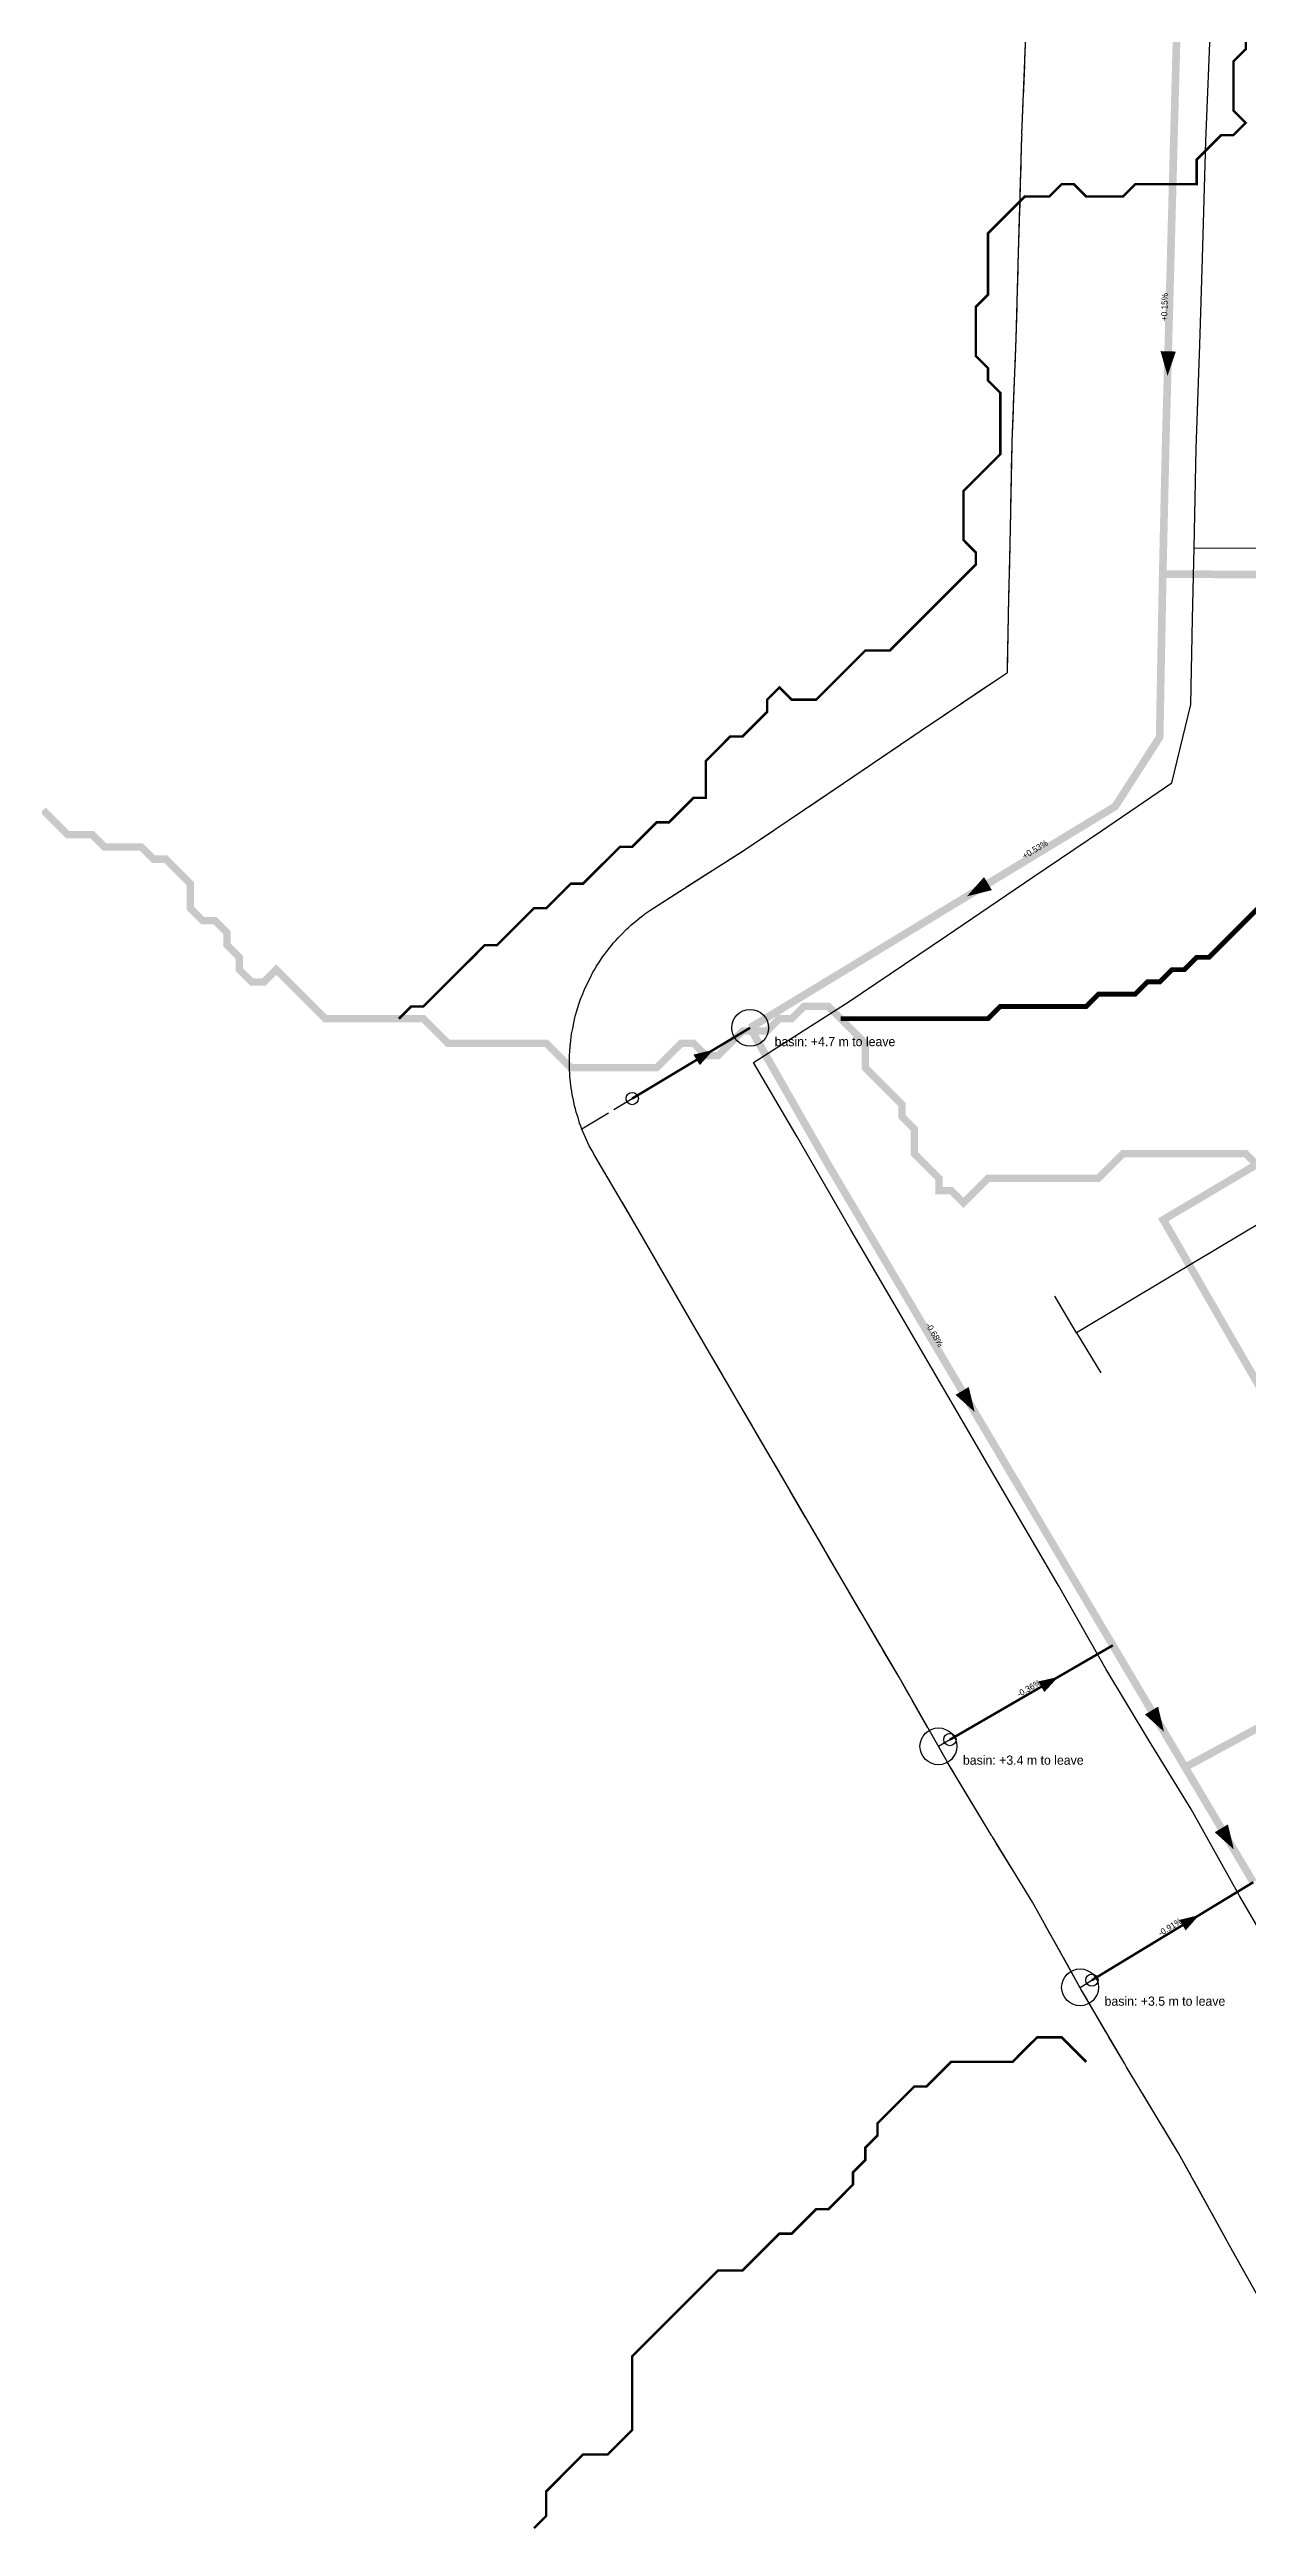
# Model space of a CAD drawing. Header units: metres. Extents: x 440276 to 476894, y 2561381 to 2578972.
# Drawn here: x 444668 to 445059, y 2566353 to 2567161 of the extents above; entities that cross this region are included whole.
import ezdxf
from ezdxf.enums import TextEntityAlignment as Align

# ---------------------------------------------------------------- set-up
doc = ezdxf.new("R2010")
doc.units = ezdxf.units.M
doc.header["$LTSCALE"] = 8
doc.linetypes.add('DASHDOT', pattern=[3.556, 2.54, -0.508, 0, -0.508])
doc.linetypes.add('DASHED', pattern=[1.524, 1.27, -0.254])
for name, color, linetype in [('A_ARROWS', 7, 'Continuous'), ('A_BASINS', 1, 'Continuous'), ('A_BUILT_2006', 252, 'Continuous'), ('A_CATCHMENTS', 7, 'Continuous'), ('A_ENVELOPE', 3, 'Continuous'), ('A_GRADIENT', 8, 'Continuous'), ('A_HEAD_GAP', 8, 'Continuous'), ('A_HEADS', 8, 'Continuous'), ('A_LATERAL', 7, 'Continuous'), ('A_STREAMS', 5, 'Continuous'), ('A_SUBMAIN', 7, 'Continuous')]:
    doc.layers.add(name, color=color, linetype=linetype)

msp = doc.modelspace()

# ---------------------------------------------------------------- linework, layer by layer
at = {"layer": 'A_ARROWS', "color": 2}
for points in [[(445032.34, 2567054.61), (445030.06, 2567062.68), (445035.05, 2567062.54)], [(444966.95, 2566884.91), (444972.5, 2566891.2), (444975.09, 2566886.92)], [(444884.28, 2566834.86), (444879.82, 2566829.85), (444877.77, 2566833.28)], [(444969.46, 2566716.74), (444963.23, 2566722.35), (444967.54, 2566724.9)], [(444996.72, 2566630.36), (444992.18, 2566625.42), (444990.18, 2566628.89)], [(445031.2, 2566612.5), (445024.97, 2566618.11), (445029.27, 2566620.66)], [(445053.97, 2566574.11), (445047.74, 2566579.71), (445052.04, 2566582.26)], [(445042.68, 2566552.72), (445038.25, 2566547.69), (445036.17, 2566551.11)]]:
    msp.add_solid(points, dxfattribs=at)
at = {"layer": 'A_BASINS', "color": 1}
for centre in [(444896.23, 2566842.03), (444957.63, 2566607.73), (445003.82, 2566529.14)]:
    msp.add_circle(centre, 6, dxfattribs=at)
at = {"layer": 'A_BUILT_2006', "color": 252}
for points in [[(445044.85, 2567131.12), (445046.44, 2567171.15)], [(445043.77, 2567093), (445044.85, 2567131.12)], [(445042.93, 2567064.74), (445043.77, 2567093)], [(445041.65, 2567030.93), (445042.93, 2567064.74)], [(445041.05, 2566998.57), (445041.65, 2567030.93)], [(445040.47, 2566975.44), (445041.05, 2566998.57)], [(445041.05, 2566998.57), (445080.32, 2566998.47)], [(445039.91, 2566947.47), (445040.47, 2566975.44)], [(445033.75, 2566921.9), (445039.91, 2566947.47)], [(445010.85, 2566906.27), (445033.75, 2566921.9)], [(444988.44, 2566891.17), (445010.85, 2566906.27)], [(444960.32, 2566872.07), (444988.44, 2566891.17)], [(444928.18, 2566850.42), (444960.32, 2566872.07)], [(444897.3, 2566830.73), (444928.18, 2566850.42)], [(444911.57, 2566806.48), (444897.3, 2566830.73)], [(444929.08, 2566776.17), (444911.57, 2566806.48)], [(444945.04, 2566748.82), (444929.08, 2566776.17)], [(445063.74, 2566779.05), (445033.56, 2566761.01)], [(445033.56, 2566761.01), (445002.68, 2566742.55)], [(445002.68, 2566742.55), (444995.62, 2566754.52)], [(444961, 2566721.48), (444945.04, 2566748.82)], [(445002.68, 2566742.55), (445010.62, 2566729.52)], [(444978.45, 2566691.58), (444961, 2566721.48)], [(444996.75, 2566660.22), (444978.45, 2566691.58)], [(445012.28, 2566633.03), (444996.75, 2566660.22)], [(445026.39, 2566609.57), (445012.28, 2566633.03)], [(445040.07, 2566587.22), (445026.39, 2566609.57)], [(445055.84, 2566559), (445040.07, 2566587.22)], [(445070.2, 2566534.39), (445055.84, 2566559)]]:
    msp.add_lwpolyline(points, dxfattribs=at)
at = {"layer": 'A_CATCHMENTS', "color": 2, "linetype": 'DASHED'}
msp.add_lwpolyline([(445070, 2566413.81), (445051.99, 2566445.96), (445051.9, 2566446.16), (445051.78, 2566446.34), (445035.97, 2566475.05), (445018.86, 2566503.34), (445018.64, 2566503.75), (445018.38, 2566504.15), (445004.02, 2566528.75), (445003.76, 2566529.25), (445003.46, 2566529.73), (444988.28, 2566556.91), (444975.22, 2566578.25), (444975.1, 2566578.45), (444974.98, 2566578.64), (444960.87, 2566602.1), (444960.54, 2566602.7), (444960.17, 2566603.28), (444944.79, 2566630.23), (444926.63, 2566661.33), (444909.18, 2566691.24), (444909.18, 2566691.24), (444909.18, 2566691.24), (444893.22, 2566718.58), (444893.22, 2566718.58), (444893.22, 2566718.58), (444877.26, 2566745.92), (444877.19, 2566746.05), (444877.12, 2566746.16), (444859.73, 2566776.26), (444845.59, 2566800.29), (444844.72, 2566801.95), (444843.79, 2566803.58), (444843.36, 2566804.56), (444842.86, 2566805.51), (444842.15, 2566807.24), (444841.39, 2566808.95), (444841.05, 2566809.97), (444840.65, 2566810.97), (444840.12, 2566812.76), (444839.53, 2566814.54), (444839.29, 2566815.58), (444838.98, 2566816.62), (444838.63, 2566818.45), (444838.22, 2566820.28), (444838.08, 2566821.34), (444837.88, 2566822.4), (444837.71, 2566824.26), (444837.48, 2566826.12), (444837.45, 2566827.19), (444837.35, 2566828.26), (444837.37, 2566830.13), (444837.31, 2566832), (444837.39, 2566833.08), (444837.4, 2566834.15), (444837.6, 2566836.01), (444837.73, 2566837.88), (444837.91, 2566838.94), (444838.02, 2566840.01), (444838.4, 2566841.84), (444838.72, 2566843.68), (444839, 2566844.72), (444839.22, 2566845.77), (444839.77, 2566847.56), (444840.27, 2566849.36), (444840.65, 2566850.37), (444840.97, 2566851.39), (444841.7, 2566853.12), (444842.37, 2566854.86), (444842.85, 2566855.82), (444843.27, 2566856.81), (444844.16, 2566858.46), (444845, 2566860.13), (444845.57, 2566861.04), (444846.09, 2566861.98), (444847.14, 2566863.53), (444848.13, 2566865.12), (444848.79, 2566865.97), (444849.4, 2566866.85), (444850.59, 2566868.29), (444851.74, 2566869.77), (444852.48, 2566870.55), (444853.17, 2566871.38), (444854.5, 2566872.69), (444855.79, 2566874.05), (444856.6, 2566874.75), (444857.36, 2566875.51), (444858.82, 2566876.68), (444860.23, 2566877.91), (444861.11, 2566878.53), (444861.95, 2566879.2), (444863.51, 2566880.23), (444865.04, 2566881.31), (444895.29, 2566900.61), (444926.7, 2566921.76), (444954.71, 2566940.8), (444954.82, 2566940.87), (444954.92, 2566940.94), (444977.18, 2566955.93), (444980.11, 2566957.93), (444980.48, 2566976.64), (444980.49, 2566976.79), (444980.49, 2566976.95), (444981.07, 2566999.88), (444981.66, 2567032.04), (444981.7, 2567032.62), (444981.69, 2567033.2), (444982.97, 2567066.76), (444983.79, 2567094.74), (444984.87, 2567132.82), (444984.9, 2567133.16), (444984.89, 2567133.5), (444986.33, 2567169.59)], dxfattribs=at)
at = {"layer": 'A_ENVELOPE', "color": 3}
msp.add_lwpolyline([(445070, 2566413.81), (445051.99, 2566445.96), (445051.9, 2566446.16), (445051.78, 2566446.34), (445035.97, 2566475.05), (445018.86, 2566503.34), (445018.64, 2566503.75), (445018.38, 2566504.15), (445004.02, 2566528.75), (445003.76, 2566529.25), (445003.46, 2566529.73), (444988.28, 2566556.91), (444975.22, 2566578.25), (444975.1, 2566578.45), (444974.98, 2566578.64), (444960.87, 2566602.1), (444960.54, 2566602.7), (444960.17, 2566603.28), (444944.79, 2566630.23), (444926.63, 2566661.33), (444909.18, 2566691.24), (444909.18, 2566691.24), (444909.18, 2566691.24), (444893.22, 2566718.58), (444893.22, 2566718.58), (444893.22, 2566718.58), (444877.26, 2566745.92), (444877.19, 2566746.05), (444877.12, 2566746.16), (444859.73, 2566776.26), (444845.59, 2566800.29), (444844.72, 2566801.95), (444843.79, 2566803.58), (444843.36, 2566804.56), (444842.86, 2566805.51), (444842.15, 2566807.24), (444841.39, 2566808.95), (444841.05, 2566809.97), (444840.65, 2566810.97), (444840.12, 2566812.76), (444839.53, 2566814.54), (444839.29, 2566815.58), (444838.98, 2566816.62), (444838.63, 2566818.45), (444838.22, 2566820.28), (444838.08, 2566821.34), (444837.88, 2566822.4), (444837.71, 2566824.26), (444837.48, 2566826.12), (444837.45, 2566827.19), (444837.35, 2566828.26), (444837.37, 2566830.13), (444837.31, 2566832), (444837.39, 2566833.08), (444837.4, 2566834.15), (444837.6, 2566836.01), (444837.73, 2566837.88), (444837.91, 2566838.94), (444838.02, 2566840.01), (444838.4, 2566841.84), (444838.72, 2566843.68), (444839, 2566844.72), (444839.22, 2566845.77), (444839.77, 2566847.56), (444840.27, 2566849.36), (444840.65, 2566850.37), (444840.97, 2566851.39), (444841.7, 2566853.12), (444842.37, 2566854.86), (444842.85, 2566855.82), (444843.27, 2566856.81), (444844.16, 2566858.46), (444845, 2566860.13), (444845.57, 2566861.04), (444846.09, 2566861.98), (444847.14, 2566863.53), (444848.13, 2566865.12), (444848.79, 2566865.97), (444849.4, 2566866.85), (444850.59, 2566868.29), (444851.74, 2566869.77), (444852.48, 2566870.55), (444853.17, 2566871.38), (444854.5, 2566872.69), (444855.79, 2566874.05), (444856.6, 2566874.75), (444857.36, 2566875.51), (444858.82, 2566876.68), (444860.23, 2566877.91), (444861.11, 2566878.53), (444861.95, 2566879.2), (444863.51, 2566880.23), (444865.04, 2566881.31), (444895.29, 2566900.61), (444926.7, 2566921.76), (444954.71, 2566940.8), (444954.82, 2566940.87), (444954.92, 2566940.94), (444977.18, 2566955.93), (444980.11, 2566957.93), (444980.48, 2566976.64), (444980.49, 2566976.79), (444980.49, 2566976.95), (444981.07, 2566999.88), (444981.66, 2567032.04), (444981.7, 2567032.62), (444981.69, 2567033.2), (444982.97, 2567066.76), (444983.79, 2567094.74), (444984.87, 2567132.82), (444984.9, 2567133.16), (444984.89, 2567133.5), (444986.48, 2567173.36)], dxfattribs=at)
at = {"layer": 'A_HEAD_GAP', "color": 8, "linetype": 'DASHED'}
for points in [[(444841.34, 2566809.09), (444857.79, 2566818.96)], [(444957.63, 2566607.73), (444961.39, 2566609.91)], [(445003.82, 2566529.14), (445007.69, 2566531.48)]]:
    msp.add_lwpolyline(points, dxfattribs=at)
at = {"layer": 'A_HEADS', "color": 2}
for centre in [(444857.79, 2566818.96), (444961.39, 2566609.91), (445007.69, 2566531.48)]:
    msp.add_circle(centre, 2, dxfattribs=at)
at = {"layer": 'A_LATERAL', "color": 2, "linetype": 'DASHED', "const_width": 0.8}
msp.add_lwpolyline([(444857.79, 2566818.96), (444896.23, 2566842.03)], dxfattribs=at)
at = {"layer": 'A_LATERAL', "color": 2, "linetype": 'DASHDOT', "const_width": 0.8}
for points in [[(444961.39, 2566609.91), (445014.5, 2566640.66)], [(445007.69, 2566531.48), (445060.31, 2566563.41)]]:
    msp.add_lwpolyline(points, dxfattribs=at)
at = {"layer": 'A_STREAMS', "color": 5}
for points, const_width in [([(445057.85, 2567165.14), (445057.85, 2567161.14), (445053.84, 2567157.13), (445053.84, 2567153.13), (445053.84, 2567149.13), (445053.84, 2567145.13), (445053.84, 2567141.13), (445057.85, 2567137.13), (445053.84, 2567133.12), (445049.84, 2567133.12), (445045.84, 2567129.12), (445041.84, 2567125.12), (445041.84, 2567121.12), (445041.84, 2567117.12), (445037.84, 2567117.12), (445033.84, 2567117.12), (445029.83, 2567117.12), (445025.83, 2567117.12), (445021.83, 2567117.12), (445017.83, 2567113.12), (445013.83, 2567113.12), (445009.83, 2567113.12), (445005.82, 2567113.12), (445001.82, 2567117.12), (444997.82, 2567117.12), (444993.82, 2567113.12), (444989.82, 2567113.12), (444985.81, 2567113.12), (444981.81, 2567109.11), (444977.81, 2567105.11), (444973.81, 2567101.11), (444973.81, 2567097.11), (444973.81, 2567093.11), (444973.81, 2567089.1), (444973.81, 2567085.1), (444973.81, 2567081.1), (444969.81, 2567077.1), (444969.81, 2567073.1), (444969.81, 2567069.1), (444969.81, 2567065.09), (444969.81, 2567061.09), (444973.81, 2567057.09), (444973.81, 2567053.09), (444977.81, 2567049.09), (444977.81, 2567045.08), (444977.81, 2567041.08), (444977.81, 2567037.08), (444977.81, 2567033.08), (444977.81, 2567029.08), (444973.81, 2567025.08), (444969.81, 2567021.07), (444965.81, 2567017.07), (444965.81, 2567013.07), (444965.81, 2567009.07), (444965.81, 2567005.07), (444965.81, 2567001.07), (444969.81, 2566997.06), (444969.81, 2566993.06), (444965.81, 2566989.06), (444961.8, 2566985.06), (444957.8, 2566981.06), (444953.8, 2566977.05), (444949.8, 2566973.05), (444945.8, 2566969.05), (444941.8, 2566965.05), (444937.79, 2566965.05), (444933.79, 2566965.05), (444929.79, 2566961.05), (444925.79, 2566957.05), (444921.79, 2566953.04), (444917.79, 2566949.04), (444913.78, 2566949.04), (444909.78, 2566949.04), (444905.78, 2566953.04), (444901.78, 2566949.04), (444901.78, 2566945.04), (444897.78, 2566941.04), (444893.77, 2566937.04), (444889.77, 2566937.04), (444885.77, 2566933.03), (444881.77, 2566929.03), (444881.77, 2566925.03), (444881.77, 2566921.03), (444881.77, 2566917.03), (444877.77, 2566917.03), (444873.77, 2566913.03), (444869.76, 2566909.02), (444865.76, 2566909.02), (444861.76, 2566905.02), (444857.76, 2566901.02), (444853.76, 2566901.02), (444849.76, 2566897.02), (444845.75, 2566893.02), (444841.75, 2566889.02), (444837.75, 2566889.02), (444833.75, 2566885.01), (444829.75, 2566881.01), (444825.74, 2566881.01), (444821.74, 2566877.01), (444817.74, 2566873.01), (444813.74, 2566869.01), (444809.74, 2566869.01), (444805.74, 2566865), (444801.73, 2566861), (444797.73, 2566857), (444793.73, 2566853), (444789.73, 2566849), (444785.73, 2566849), (444781.73, 2566845)], 0.8), ([(444781.73, 2566845), (444777.72, 2566845), (444773.72, 2566845), (444769.72, 2566845), (444765.72, 2566845), (444761.72, 2566845), (444757.72, 2566845), (444753.71, 2566849), (444749.71, 2566853), (444745.71, 2566857), (444741.71, 2566861), (444737.71, 2566857), (444733.7, 2566857), (444729.7, 2566861), (444729.7, 2566865), (444725.7, 2566869.01), (444725.7, 2566873.01), (444721.7, 2566877.01), (444717.7, 2566877.01), (444713.7, 2566881.01), (444713.7, 2566885.01), (444713.7, 2566889.02), (444709.69, 2566893.02), (444705.69, 2566897.02), (444701.69, 2566897.02), (444697.69, 2566901.02), (444693.69, 2566901.02), (444689.69, 2566901.02), (444685.68, 2566901.02), (444681.68, 2566905.02), (444677.68, 2566905.02), (444673.68, 2566905.02), (444669.68, 2566909.02), (444665.68, 2566913.03)], 2.4), ([(445061.85, 2566881.01), (445057.85, 2566877.01), (445053.84, 2566873.01), (445049.84, 2566869.01), (445045.84, 2566865), (445041.84, 2566865), (445037.84, 2566861), (445033.84, 2566861), (445029.83, 2566857), (445025.83, 2566857), (445021.83, 2566853), (445017.83, 2566853), (445013.83, 2566853), (445009.83, 2566853), (445005.82, 2566849), (445001.82, 2566849), (444997.82, 2566849), (444993.82, 2566849), (444989.82, 2566849), (444985.81, 2566849), (444981.81, 2566849), (444977.81, 2566849), (444973.81, 2566845), (444969.81, 2566845), (444965.81, 2566845), (444961.8, 2566845), (444957.8, 2566845), (444953.8, 2566845), (444949.8, 2566845), (444945.8, 2566845), (444941.8, 2566845), (444937.79, 2566845), (444933.79, 2566845), (444929.79, 2566845), (444925.79, 2566845)], 1.6), ([(444925.79, 2566845), (444921.79, 2566849), (444917.79, 2566849), (444913.78, 2566849), (444909.78, 2566845), (444905.78, 2566845), (444901.78, 2566840.99), (444897.78, 2566840.99), (444893.77, 2566840.99), (444889.77, 2566836.99), (444885.77, 2566832.99), (444881.77, 2566832.99), (444877.77, 2566836.99), (444873.77, 2566836.99), (444869.76, 2566832.99), (444865.76, 2566828.99), (444861.76, 2566828.99), (444857.76, 2566828.99), (444853.76, 2566828.99), (444849.76, 2566828.99), (444845.75, 2566828.99), (444841.75, 2566828.99), (444837.75, 2566828.99), (444833.75, 2566832.99), (444829.75, 2566836.99), (444825.74, 2566836.99), (444821.74, 2566836.99), (444817.74, 2566836.99), (444813.74, 2566836.99), (444809.74, 2566836.99), (444805.74, 2566836.99), (444801.73, 2566836.99), (444797.73, 2566836.99), (444793.73, 2566840.99), (444789.73, 2566845), (444785.73, 2566845), (444781.73, 2566845)], 2.4), ([(445061.85, 2566796.97), (445057.85, 2566800.98), (445053.84, 2566800.98), (445049.84, 2566800.98), (445045.84, 2566800.98), (445041.84, 2566800.98), (445037.84, 2566800.98), (445033.84, 2566800.98), (445029.83, 2566800.98), (445025.83, 2566800.98), (445021.83, 2566800.98), (445017.83, 2566800.98), (445013.83, 2566796.97), (445009.83, 2566792.97), (445005.82, 2566792.97), (445001.82, 2566792.97), (444997.82, 2566792.97), (444993.82, 2566792.97), (444989.82, 2566792.97), (444985.81, 2566792.97), (444981.81, 2566792.97), (444977.81, 2566792.97), (444973.81, 2566792.97), (444969.81, 2566788.97), (444965.81, 2566784.97), (444961.8, 2566788.97), (444957.8, 2566788.97), (444957.8, 2566792.97), (444953.8, 2566796.97), (444949.8, 2566800.98), (444949.8, 2566804.98), (444949.8, 2566808.98), (444945.8, 2566812.98), (444945.8, 2566816.98), (444941.8, 2566820.99), (444937.79, 2566824.99), (444933.79, 2566828.99), (444933.79, 2566832.99), (444933.79, 2566836.99), (444929.79, 2566840.99), (444925.79, 2566845)], 2.4), ([(445005.82, 2566504.84), (445001.82, 2566508.85), (444997.82, 2566512.85), (444993.82, 2566512.85), (444989.82, 2566512.85), (444985.81, 2566508.85), (444981.81, 2566504.84), (444977.81, 2566504.84), (444973.81, 2566504.84), (444969.81, 2566504.84), (444965.81, 2566504.84), (444961.8, 2566504.84), (444957.8, 2566500.84), (444953.8, 2566496.84), (444949.8, 2566496.84), (444945.8, 2566492.84), (444941.8, 2566488.84), (444937.79, 2566484.84), (444937.79, 2566480.83), (444933.79, 2566476.83), (444933.79, 2566472.83), (444929.79, 2566468.83), (444929.79, 2566464.83), (444925.79, 2566460.82), (444921.79, 2566456.82), (444917.79, 2566456.82), (444913.78, 2566452.82), (444909.78, 2566448.82), (444905.78, 2566448.82), (444901.78, 2566444.82), (444897.78, 2566440.82), (444893.77, 2566436.81), (444889.77, 2566436.81), (444885.77, 2566436.81), (444881.77, 2566432.81), (444877.77, 2566428.81), (444873.77, 2566424.81), (444869.76, 2566420.81), (444865.76, 2566416.81), (444861.76, 2566412.8), (444857.76, 2566408.8), (444857.76, 2566404.8), (444857.76, 2566400.8), (444857.76, 2566396.8), (444857.76, 2566392.79), (444857.76, 2566388.79), (444857.76, 2566384.79), (444853.76, 2566380.79), (444849.76, 2566376.79), (444845.75, 2566376.79), (444841.75, 2566376.79), (444837.75, 2566372.79), (444833.75, 2566368.78), (444829.75, 2566364.78), (444829.75, 2566360.78), (444829.75, 2566356.78), (444825.74, 2566352.78)], 0.8)]:
    msp.add_lwpolyline(points, dxfattribs=dict(at, const_width=const_width))
at = {"layer": 'A_SUBMAIN', "color": 2, "linetype": 'DASHED', "const_width": 2.5}
for points in [[(445035.28, 2567164.01), (445031.74, 2567032.16), (445030.78, 2566990.01)], [(445201.18, 2566933.06), (445075.39, 2566989.71), (445030.78, 2566990.01)], [(445038.08, 2566600.9), (445060.31, 2566563.41)]]:
    msp.add_lwpolyline(points, dxfattribs=at)
at = {"layer": 'A_SUBMAIN', "color": 2, "const_width": 2.5}
msp.add_lwpolyline([(445030.78, 2566990.01), (445029.78, 2566936.8), (445015.26, 2566914.2), (444896.23, 2566842.03)], dxfattribs=at)
at = {"layer": 'A_SUBMAIN', "color": 2, "linetype": 'DASHDOT', "const_width": 2.5}
for points in [[(444896.23, 2566842.03), (444921.82, 2566797.21), (445014.5, 2566640.66)], [(445067.1, 2566800.85), (445030.95, 2566779.43), (445111.12, 2566640.37)], [(445014.5, 2566640.66), (445038.08, 2566600.9)], [(445111.12, 2566640.37), (445038.08, 2566600.9)]]:
    msp.add_lwpolyline(points, dxfattribs=at)

# ---------------------------------------------------------------- texts
at = {"layer": 'A_BASINS', "color": 1}
for s, p in [('basin: +4.7 m to leave', (444904.23, 2566836.03)), ('basin: +3.4 m to leave', (444965.63, 2566601.73)), ('basin: +3.5 m to leave', (445011.82, 2566523.14))]:
    msp.add_text(s, height=3, dxfattribs=at).set_placement(p)
at = {"layer": 'A_GRADIENT', "color": 2}
for s, rotation, p in [('+0.15%', 88.46362, (445032.94, 2567077.01)), ('+0.53%', 31.22978, (444989.98, 2566898.87)), ('-0.68%', -59.37603, (444955.02, 2566741.14)), ('-0.36%', 30.06764, (444987.94, 2566625.28)), ('-0.91%', 31.25014, (445034, 2566547.45))]:
    msp.add_text(s, height=2, rotation=rotation, dxfattribs=at).set_placement(p, align=Align.BOTTOM_CENTER)

doc.saveas('drawing.dxf')
